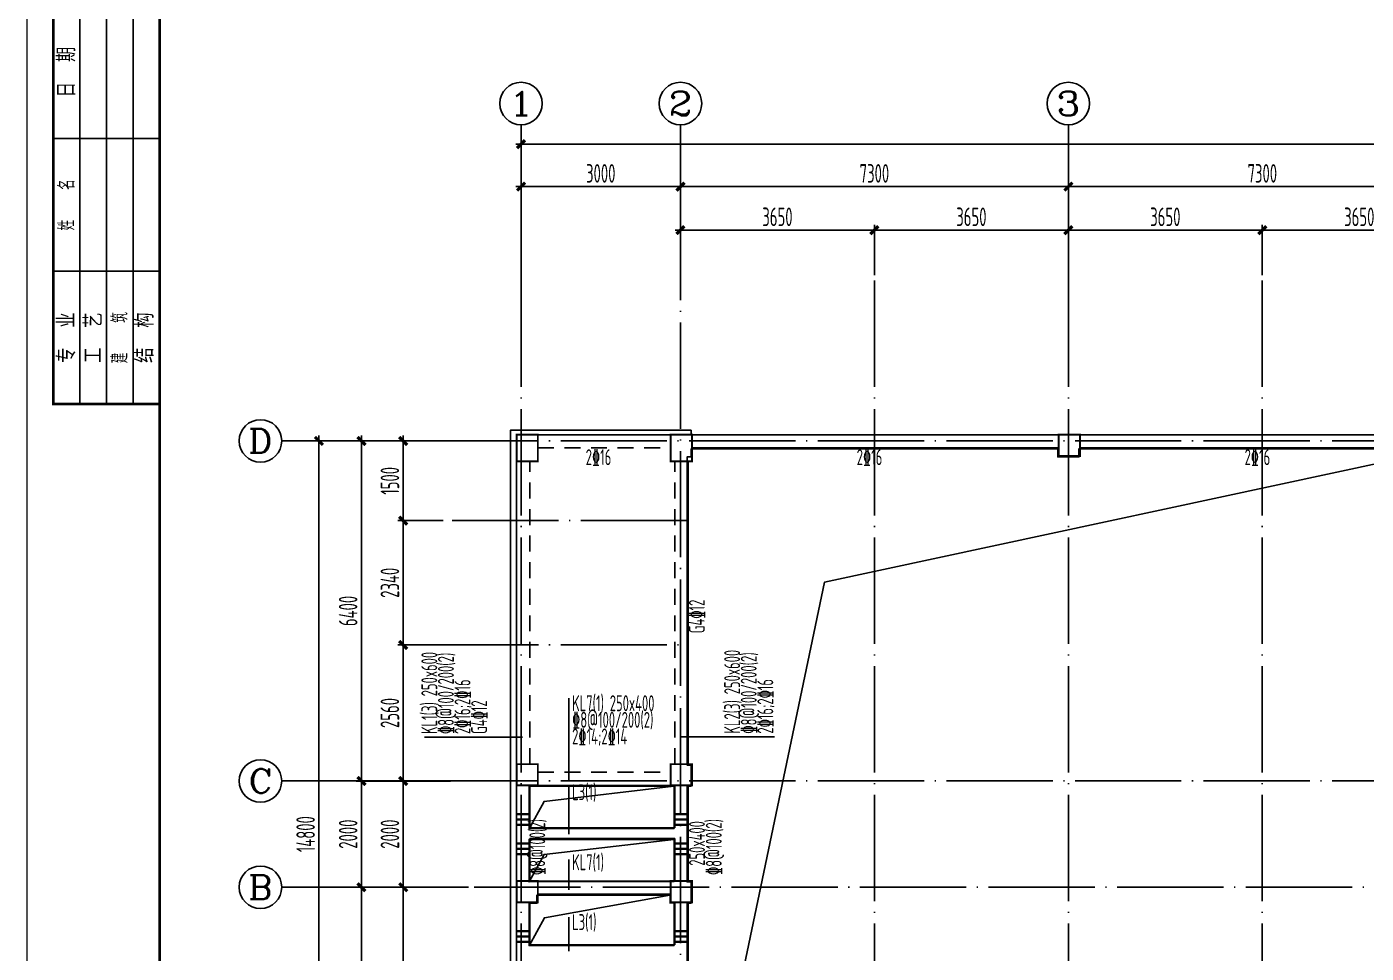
# Model space of a CAD drawing. Extents: x -472319 to -112444, y -516749 to -5704.
# Drawn here: x -218451 to -193244, y -372581 to -355145 of the extents above; entities that cross this region are included whole.
import ezdxf
from ezdxf.enums import TextEntityAlignment as Align

# ---------------------------------------------------------------- set-up
doc = ezdxf.new("R2010")
doc.units = 0
doc.header["$LTSCALE"] = 100
doc.header["$MEASUREMENT"] = 0
for name, pattern in [('3', [5, 3, -2]), ('CENTER', [2, 1.25, -0.25, 0.25, -0.25]), ('DOTE', [2.42, 2, -0.2, 0.02, -0.2])]:
    doc.linetypes.add(name, pattern=pattern)
for name, color, linetype in [('1301', 24, 'Continuous'), ('AXIS', 3, 'Continuous'), ('AXIS_TEXT', 7, 'Continuous'), ('DOTE', 1, 'CENTER'), ('FRAME', 3, 'Continuous'), ('S_BEAM', 4, 'Continuous'), ('S_BEAMDASH', 134, '3'), ('S_BEAMDIMLOCAL', 7, 'Continuous'), ('S_BEAMDIMLOCALVER', 7, 'Continuous'), ('S_BEAMDIMMASS', 2, 'Continuous'), ('S_BEAMDIMMASSVER', 2, 'Continuous'), ('S_CL', 2, 'Continuous'), ('S_HOLE', 253, 'Continuous'), ('S_SUBBEAMHOOP', 1, 'Continuous'), ('填充', 8, 'Continuous'), ('洞口边线', 7, 'Continuous'), ('第三道尺寸线', 4, 'Continuous')]:
    doc.layers.add(name, color=color, linetype=linetype)
doc.styles.add('_TCH_AXIS', font='COMPLEX', dxfattribs={"bigfont": 'GBCBIG'})
doc.styles.add('COMPLEX', font='COMPLEX')
doc.styles.add('dxfs', font='txt.shx', dxfattribs={"width": 0.7, "bigfont": 'dxfs.shx'})
doc.styles.add('HZ', font='tssdeng.shx', dxfattribs={"width": 0.6, "height": 350, "bigfont": 'a.shx'})
doc.styles.get("Standard").update_dxf_attribs({"font": 'tssdeng.shx', "width": 0.6, "bigfont": 'a.shx'})
doc.dimstyles.new('DIMN', dxfattribs={"dimtxt": 350, "dimasz": 150, "dimexe": 100, "dimexo": 100, "dimgap": 75, "dimtad": 1, "dimdec": 0, "dimzin": 0, "dimdsep": 46, "dimtxsty": 'HZ', "dimblk": 'ARCHTICK', "dimcen": 0.09, "dimdle": 100, "dimclrd": 3, "dimclre": 3, "dimclrt": 7, "dimazin": 2, "dimtfac": 1, "dimtdec": 0, "dimtmove": 2, "dimatfit": 3, "dimldrblk": 'ARCHTICK', "dimfxl": 1, "dimtolj": 1, "dimtzin": 0, "dimarcsym": 0})

# ---------------------------------------------------------------- blocks, each defined once
blk = doc.blocks.new('_ArchTick')
at = {"color": 0, "linetype": 'ByBlock', "const_width": 0.4}
blk.add_lwpolyline([(-0.5, -0.5), (0.5, 0.5)], dxfattribs=at)
blk = doc.blocks.new('*D1395')
at = {"layer": 'AXIS', "color": 3, "lineweight": -2, "transparency": 16777216}
for p, q in [((-209249, -358154), (-206049, -358154)), ((-209149, -359820), (-209149, -358054)), ((-206149, -359820), (-206149, -358054))]:
    blk.add_line(p, q, dxfattribs=at)
at = {"layer": 'Defpoints', "color": 0, "transparency": 16777216}
for p in [(-206149, -358154), (-209149, -359920), (-206149, -359920)]:
    blk.add_point(p, dxfattribs=at)
at = {"layer": 'AXIS', "color": 3, "lineweight": -2, "transparency": 16777216, "xscale": 150, "yscale": 150, "zscale": 150, "rotation": 180}
blk.add_blockref('_ArchTick', (-209149, -358154), dxfattribs=at)
at = {"layer": 'AXIS', "color": 3, "lineweight": -2, "transparency": 16777216, "xscale": 150, "yscale": 150, "zscale": 150}
blk.add_blockref('_ArchTick', (-206149, -358154), dxfattribs=at)
at = {"layer": 'AXIS', "color": 7, "transparency": 16777216, "insert": (-207649, -357904), "char_height": 350, "attachment_point": 5, "style": 'HZ'}
blk.add_mtext('\\A1;3000', dxfattribs=at)
blk = doc.blocks.new('*D1396')
at = {"layer": 'AXIS', "color": 3, "lineweight": -2, "transparency": 16777216}
for p, q in [((-206249, -358154), (-198749, -358154)), ((-206149, -359820), (-206149, -358054)), ((-198849, -359820), (-198849, -358054))]:
    blk.add_line(p, q, dxfattribs=at)
at = {"layer": 'Defpoints', "color": 0, "transparency": 16777216}
for p in [(-198849, -358154), (-206149, -359920), (-198849, -359920)]:
    blk.add_point(p, dxfattribs=at)
at = {"layer": 'AXIS', "color": 3, "lineweight": -2, "transparency": 16777216, "xscale": 150, "yscale": 150, "zscale": 150, "rotation": 180}
blk.add_blockref('_ArchTick', (-206149, -358154), dxfattribs=at)
at = {"layer": 'AXIS', "color": 3, "lineweight": -2, "transparency": 16777216, "xscale": 150, "yscale": 150, "zscale": 150}
blk.add_blockref('_ArchTick', (-198849, -358154), dxfattribs=at)
at = {"layer": 'AXIS', "color": 7, "transparency": 16777216, "insert": (-202499, -357904), "char_height": 350, "attachment_point": 5, "style": 'HZ'}
blk.add_mtext('\\A1;7300', dxfattribs=at)
blk = doc.blocks.new('*D1397')
at = {"layer": 'AXIS', "color": 3, "lineweight": -2, "transparency": 16777216}
for p, q in [((-198949, -358154), (-191449, -358154)), ((-198849, -359820), (-198849, -358054)), ((-191549, -359820), (-191549, -358054))]:
    blk.add_line(p, q, dxfattribs=at)
at = {"layer": 'Defpoints', "color": 0, "transparency": 16777216}
for p in [(-191549, -358154), (-198849, -359920), (-191549, -359920)]:
    blk.add_point(p, dxfattribs=at)
at = {"layer": 'AXIS', "color": 3, "lineweight": -2, "transparency": 16777216, "xscale": 150, "yscale": 150, "zscale": 150, "rotation": 180}
blk.add_blockref('_ArchTick', (-198849, -358154), dxfattribs=at)
at = {"layer": 'AXIS', "color": 3, "lineweight": -2, "transparency": 16777216, "xscale": 150, "yscale": 150, "zscale": 150}
blk.add_blockref('_ArchTick', (-191549, -358154), dxfattribs=at)
at = {"layer": 'AXIS', "color": 7, "transparency": 16777216, "insert": (-195199, -357904), "char_height": 350, "attachment_point": 5, "style": 'HZ'}
blk.add_mtext('\\A1;7300', dxfattribs=at)
blk = doc.blocks.new('*D1405')
at = {"layer": 'AXIS', "color": 3, "lineweight": -2, "transparency": 16777216}
for p, q in [((-209249, -357354), (-149249, -357354)), ((-209149, -359820), (-209149, -357254)), ((-149349, -359820), (-149349, -357254))]:
    blk.add_line(p, q, dxfattribs=at)
at = {"layer": 'Defpoints', "color": 0, "transparency": 16777216}
for p in [(-149349, -357354), (-209149, -359920), (-149349, -359920)]:
    blk.add_point(p, dxfattribs=at)
at = {"layer": 'AXIS', "color": 3, "lineweight": -2, "transparency": 16777216, "xscale": 150, "yscale": 150, "zscale": 150, "rotation": 180}
blk.add_blockref('_ArchTick', (-209149, -357354), dxfattribs=at)
at = {"layer": 'AXIS', "color": 3, "lineweight": -2, "transparency": 16777216, "xscale": 150, "yscale": 150, "zscale": 150}
blk.add_blockref('_ArchTick', (-149349, -357354), dxfattribs=at)
at = {"layer": 'AXIS', "color": 7, "transparency": 16777216, "insert": (-179249, -357104), "char_height": 350, "attachment_point": 5, "style": 'HZ'}
blk.add_mtext('\\A1;59800', dxfattribs=at)
blk = doc.blocks.new('*D1406')
at = {"layer": 'AXIS', "color": 3, "lineweight": -2, "transparency": 16777216}
for p, q in [((-212153, -377840), (-212153, -371240)), ((-210923, -371340), (-212253, -371340)), ((-210923, -377740), (-212253, -377740))]:
    blk.add_line(p, q, dxfattribs=at)
at = {"layer": 'Defpoints', "color": 0, "transparency": 16777216}
for p in [(-212153, -371340), (-210823, -371340), (-210823, -377740)]:
    blk.add_point(p, dxfattribs=at)
at = {"layer": 'AXIS', "color": 3, "lineweight": -2, "transparency": 16777216, "xscale": 150, "yscale": 150, "zscale": 150}
for p, rotation in [((-212153, -371340), 90), ((-212153, -377740), 270)]:
    blk.add_blockref('_ArchTick', p, dxfattribs=dict(at, rotation=rotation))
at = {"layer": 'AXIS', "color": 7, "transparency": 16777216, "insert": (-212403, -374540), "char_height": 350, "attachment_point": 5, "rotation": 90, "style": 'HZ'}
blk.add_mtext('\\A1;6400', dxfattribs=at)
blk = doc.blocks.new('*D1407')
at = {"layer": 'AXIS', "color": 3, "lineweight": -2, "transparency": 16777216}
for p, q in [((-212153, -371440), (-212153, -369240)), ((-210923, -369340), (-212253, -369340)), ((-210923, -371340), (-212253, -371340))]:
    blk.add_line(p, q, dxfattribs=at)
at = {"layer": 'Defpoints', "color": 0, "transparency": 16777216}
for p in [(-212153, -369340), (-210823, -369340), (-210823, -371340)]:
    blk.add_point(p, dxfattribs=at)
at = {"layer": 'AXIS', "color": 3, "lineweight": -2, "transparency": 16777216, "xscale": 150, "yscale": 150, "zscale": 150}
for p, rotation in [((-212153, -369340), 90), ((-212153, -371340), 270)]:
    blk.add_blockref('_ArchTick', p, dxfattribs=dict(at, rotation=rotation))
at = {"layer": 'AXIS', "color": 7, "transparency": 16777216, "insert": (-212403, -370340), "char_height": 350, "attachment_point": 5, "rotation": 90, "style": 'HZ'}
blk.add_mtext('\\A1;2000', dxfattribs=at)
blk = doc.blocks.new('*D1408')
at = {"layer": 'AXIS', "color": 3, "lineweight": -2, "transparency": 16777216}
for p, q in [((-210923, -362940), (-212253, -362940)), ((-212153, -369440), (-212153, -362840)), ((-210923, -369340), (-212253, -369340))]:
    blk.add_line(p, q, dxfattribs=at)
at = {"layer": 'Defpoints', "color": 0, "transparency": 16777216}
for p in [(-212153, -362940), (-210823, -362940), (-210823, -369340)]:
    blk.add_point(p, dxfattribs=at)
at = {"layer": 'AXIS', "color": 3, "lineweight": -2, "transparency": 16777216, "xscale": 150, "yscale": 150, "zscale": 150}
for p, rotation in [((-212153, -362940), 90), ((-212153, -369340), 270)]:
    blk.add_blockref('_ArchTick', p, dxfattribs=dict(at, rotation=rotation))
at = {"layer": 'AXIS', "color": 7, "transparency": 16777216, "insert": (-212403, -366140), "char_height": 350, "attachment_point": 5, "rotation": 90, "style": 'HZ'}
blk.add_mtext('\\A1;6400', dxfattribs=at)
blk = doc.blocks.new('*D1409')
at = {"layer": 'AXIS', "color": 3, "lineweight": -2, "transparency": 16777216}
for p, q in [((-210923, -362940), (-213053, -362940)), ((-212953, -377840), (-212953, -362840)), ((-210923, -377740), (-213053, -377740))]:
    blk.add_line(p, q, dxfattribs=at)
at = {"layer": 'Defpoints', "color": 0, "transparency": 16777216}
for p in [(-212953, -362940), (-210823, -362940), (-210823, -377740)]:
    blk.add_point(p, dxfattribs=at)
at = {"layer": 'AXIS', "color": 3, "lineweight": -2, "transparency": 16777216, "xscale": 150, "yscale": 150, "zscale": 150}
for p, rotation in [((-212953, -362940), 90), ((-212953, -377740), 270)]:
    blk.add_blockref('_ArchTick', p, dxfattribs=dict(at, rotation=rotation))
at = {"layer": 'AXIS', "color": 7, "transparency": 16777216, "insert": (-213203, -370340), "char_height": 350, "attachment_point": 5, "rotation": 90, "style": 'HZ'}
blk.add_mtext('\\A1;14800', dxfattribs=at)
blk = doc.blocks.new('_AXISO')
blk.add_circle((0, 0), 0.5)
at = {"layer": 'AXIS_TEXT', "style": 'COMPLEX', "width": 1.041667}
blk.add_attdef('A', text='', height=0.56, dxfattribs=at).set_placement((-0.25, -0.28), (0.25, -0.28), align=Align.FIT)
blk = doc.blocks.new('*D1445')
at = {"layer": '1301', "color": 3, "lineweight": -2, "transparency": 16777216}
for p, q in [((-211367, -366680), (-211367, -369440)), ((-210496, -366780), (-211467, -366780)), ((-210475, -369340), (-211467, -369340))]:
    blk.add_line(p, q, dxfattribs=at)
at = {"layer": 'Defpoints', "color": 0, "transparency": 16777216}
for p in [(-210396, -366780), (-211367, -369340), (-210375, -369340)]:
    blk.add_point(p, dxfattribs=at)
at = {"layer": '1301', "color": 3, "lineweight": -2, "transparency": 16777216, "xscale": 150, "yscale": 150, "zscale": 150}
for p, rotation in [((-211367, -366780), 90), ((-211367, -369340), 270)]:
    blk.add_blockref('_ArchTick', p, dxfattribs=dict(at, rotation=rotation))
at = {"layer": '1301', "color": 7, "transparency": 16777216, "insert": (-211617, -368060), "char_height": 350, "attachment_point": 5, "rotation": 90, "style": 'HZ'}
blk.add_mtext('\\A1;2560', dxfattribs=at)
blk = doc.blocks.new('*D1449')
at = {"layer": 'Defpoints', "color": 0, "transparency": 16777216}
for p in [(-211367, -369340), (-210710, -369340), (-210710, -371340)]:
    blk.add_point(p, dxfattribs=at)
at = {"layer": '第三道尺寸线', "color": 3, "lineweight": -2, "transparency": 16777216}
for p, q in [((-211367, -371440), (-211367, -369240)), ((-210810, -369340), (-211467, -369340)), ((-210810, -371340), (-211467, -371340))]:
    blk.add_line(p, q, dxfattribs=at)
at = {"layer": '第三道尺寸线', "color": 3, "lineweight": -2, "transparency": 16777216, "xscale": 150, "yscale": 150, "zscale": 150}
for p, rotation in [((-211367, -369340), 90), ((-211367, -371340), 270)]:
    blk.add_blockref('_ArchTick', p, dxfattribs=dict(at, rotation=rotation))
at = {"layer": '第三道尺寸线', "color": 7, "transparency": 16777216, "insert": (-211617, -370340), "char_height": 350, "attachment_point": 5, "rotation": 90, "style": 'HZ'}
blk.add_mtext('\\A1;2000', dxfattribs=at)
blk = doc.blocks.new('*D1457')
at = {"layer": '1301', "color": 3, "lineweight": -2, "transparency": 16777216}
for p, q in [((-195199, -359820), (-195199, -358872)), ((-191549, -359820), (-191549, -358872)), ((-191449, -358972), (-195299, -358972))]:
    blk.add_line(p, q, dxfattribs=at)
at = {"layer": 'Defpoints', "color": 0, "transparency": 16777216}
for p in [(-195199, -358972), (-195199, -359920), (-191549, -359920)]:
    blk.add_point(p, dxfattribs=at)
at = {"layer": '1301', "color": 3, "lineweight": -2, "transparency": 16777216, "xscale": 150, "yscale": 150, "zscale": 150, "rotation": 180}
blk.add_blockref('_ArchTick', (-195199, -358972), dxfattribs=at)
at = {"layer": '1301', "color": 3, "lineweight": -2, "transparency": 16777216, "xscale": 150, "yscale": 150, "zscale": 150}
blk.add_blockref('_ArchTick', (-191549, -358972), dxfattribs=at)
at = {"layer": '1301', "color": 7, "transparency": 16777216, "insert": (-193374, -358722), "char_height": 350, "attachment_point": 5, "style": 'HZ'}
blk.add_mtext('\\A1;3650', dxfattribs=at)
blk = doc.blocks.new('*D1458')
at = {"layer": '1301', "color": 3, "lineweight": -2, "transparency": 16777216}
for p, q in [((-198849, -359820), (-198849, -358872)), ((-195199, -359820), (-195199, -358872)), ((-198949, -358972), (-195099, -358972))]:
    blk.add_line(p, q, dxfattribs=at)
at = {"layer": 'Defpoints', "color": 0, "transparency": 16777216}
for p in [(-195199, -358972), (-198849, -359920), (-195199, -359920)]:
    blk.add_point(p, dxfattribs=at)
at = {"layer": '1301', "color": 3, "lineweight": -2, "transparency": 16777216, "xscale": 150, "yscale": 150, "zscale": 150, "rotation": 180}
blk.add_blockref('_ArchTick', (-198849, -358972), dxfattribs=at)
at = {"layer": '1301', "color": 3, "lineweight": -2, "transparency": 16777216, "xscale": 150, "yscale": 150, "zscale": 150}
blk.add_blockref('_ArchTick', (-195199, -358972), dxfattribs=at)
at = {"layer": '1301', "color": 7, "transparency": 16777216, "insert": (-197024, -358722), "char_height": 350, "attachment_point": 5, "style": 'HZ'}
blk.add_mtext('\\A1;3650', dxfattribs=at)
blk = doc.blocks.new('*D1459')
at = {"layer": '1301', "color": 3, "lineweight": -2, "transparency": 16777216}
for p, q in [((-202499, -359820), (-202499, -358872)), ((-198849, -359820), (-198849, -358872)), ((-198749, -358972), (-202599, -358972))]:
    blk.add_line(p, q, dxfattribs=at)
at = {"layer": 'Defpoints', "color": 0, "transparency": 16777216}
for p in [(-202499, -358972), (-202499, -359920), (-198849, -359920)]:
    blk.add_point(p, dxfattribs=at)
at = {"layer": '1301', "color": 3, "lineweight": -2, "transparency": 16777216, "xscale": 150, "yscale": 150, "zscale": 150, "rotation": 180}
blk.add_blockref('_ArchTick', (-202499, -358972), dxfattribs=at)
at = {"layer": '1301', "color": 3, "lineweight": -2, "transparency": 16777216, "xscale": 150, "yscale": 150, "zscale": 150}
blk.add_blockref('_ArchTick', (-198849, -358972), dxfattribs=at)
at = {"layer": '1301', "color": 7, "transparency": 16777216, "insert": (-200674, -358722), "char_height": 350, "attachment_point": 5, "style": 'HZ'}
blk.add_mtext('\\A1;3650', dxfattribs=at)
blk = doc.blocks.new('*D1460')
at = {"layer": '1301', "color": 3, "lineweight": -2, "transparency": 16777216}
for p, q in [((-206149, -359820), (-206149, -358872)), ((-202499, -359820), (-202499, -358872)), ((-206249, -358972), (-202399, -358972))]:
    blk.add_line(p, q, dxfattribs=at)
at = {"layer": 'Defpoints', "color": 0, "transparency": 16777216}
for p in [(-202499, -358972), (-206149, -359920), (-202499, -359920)]:
    blk.add_point(p, dxfattribs=at)
at = {"layer": '1301', "color": 3, "lineweight": -2, "transparency": 16777216, "xscale": 150, "yscale": 150, "zscale": 150, "rotation": 180}
blk.add_blockref('_ArchTick', (-206149, -358972), dxfattribs=at)
at = {"layer": '1301', "color": 3, "lineweight": -2, "transparency": 16777216, "xscale": 150, "yscale": 150, "zscale": 150}
blk.add_blockref('_ArchTick', (-202499, -358972), dxfattribs=at)
at = {"layer": '1301', "color": 7, "transparency": 16777216, "insert": (-204324, -358722), "char_height": 350, "attachment_point": 5, "style": 'HZ'}
blk.add_mtext('\\A1;3650', dxfattribs=at)
blk = doc.blocks.new('*D1465')
at = {"layer": 'Defpoints', "color": 0, "transparency": 16777216}
for p in [(-211367, -362940), (-210513, -362940), (-210513, -364440)]:
    blk.add_point(p, dxfattribs=at)
at = {"layer": '填充', "color": 3, "lineweight": -2, "transparency": 16777216}
for p, q in [((-210613, -362940), (-211467, -362940)), ((-211367, -364540), (-211367, -362840)), ((-210613, -364440), (-211467, -364440))]:
    blk.add_line(p, q, dxfattribs=at)
at = {"layer": '填充', "color": 3, "lineweight": -2, "transparency": 16777216, "xscale": 150, "yscale": 150, "zscale": 150}
for p, rotation in [((-211367, -362940), 90), ((-211367, -364440), 270)]:
    blk.add_blockref('_ArchTick', p, dxfattribs=dict(at, rotation=rotation))
at = {"layer": '填充', "color": 7, "transparency": 16777216, "insert": (-211617, -363690), "char_height": 350, "attachment_point": 5, "rotation": 90, "style": 'HZ'}
blk.add_mtext('\\A1;1500', dxfattribs=at)
blk = doc.blocks.new('*D1466')
at = {"layer": 'Defpoints', "color": 0, "transparency": 16777216}
for p in [(-210613, -364440), (-211367, -366780), (-210613, -366780)]:
    blk.add_point(p, dxfattribs=at)
at = {"layer": '填充', "color": 3, "lineweight": -2, "transparency": 16777216}
for p, q in [((-210713, -364440), (-211467, -364440)), ((-211367, -364340), (-211367, -366880)), ((-210713, -366780), (-211467, -366780))]:
    blk.add_line(p, q, dxfattribs=at)
at = {"layer": '填充', "color": 3, "lineweight": -2, "transparency": 16777216, "xscale": 150, "yscale": 150, "zscale": 150}
for p, rotation in [((-211367, -364440), 90), ((-211367, -366780), 270)]:
    blk.add_blockref('_ArchTick', p, dxfattribs=dict(at, rotation=rotation))
at = {"layer": '填充', "color": 7, "transparency": 16777216, "insert": (-211617, -365610), "char_height": 350, "attachment_point": 5, "rotation": 90, "style": 'HZ'}
blk.add_mtext('\\A1;2340', dxfattribs=at)
blk = doc.blocks.new('*D1437')
at = {"layer": 'AXIS', "color": 3, "lineweight": -2, "transparency": 16777216}
for p, q in [((-211367, -377840), (-211367, -371240)), ((-210137, -371340), (-211467, -371340)), ((-210137, -377740), (-211467, -377740))]:
    blk.add_line(p, q, dxfattribs=at)
at = {"layer": 'Defpoints', "color": 0, "transparency": 16777216}
for p in [(-211367, -371340), (-210037, -371340), (-210037, -377740)]:
    blk.add_point(p, dxfattribs=at)
at = {"layer": 'AXIS', "color": 3, "lineweight": -2, "transparency": 16777216, "xscale": 150, "yscale": 150, "zscale": 150}
for p, rotation in [((-211367, -371340), 90), ((-211367, -377740), 270)]:
    blk.add_blockref('_ArchTick', p, dxfattribs=dict(at, rotation=rotation))
at = {"layer": 'AXIS', "color": 7, "transparency": 16777216, "insert": (-211617, -374540), "char_height": 350, "attachment_point": 5, "rotation": 90, "style": 'HZ'}
blk.add_mtext('\\A1;6400', dxfattribs=at)
blk = doc.blocks.new('A$C20674F94')
at = {"layer": 'FRAME', "lineweight": 18}
blk.add_line((0, 59400), (0, 0), dxfattribs=at)
at = {"layer": 'FRAME'}
blk.add_line((2500, 58400), (2500, 1000), dxfattribs=at)
at = {"layer": 'FRAME', "const_width": 50}
for points in [[(2500, 58400), (500, 58400), (500, 35900), (2500, 35900)], [(2500, 58400), (83100, 58400), (83100, 1000), (2500, 1000), (2500, 58400)]]:
    blk.add_lwpolyline(points, dxfattribs=at)
at = {"layer": 'FRAME'}
for points in [[(1000, 35900), (1000, 58400)], [(1500, 35900), (1500, 58400)], [(2000, 35900), (2000, 58400)], [(2500, 40900), (500, 40900)], [(2500, 38400), (500, 38400)]]:
    blk.add_lwpolyline(points, dxfattribs=at)
at = {"layer": 'FRAME', "char_height": 300, "attachment_point": 5, "rotation": 90, "style": 'dxfs'}
for s, insert, width in [('{\\f宋体|b0|i0|c134|p2;日\\Ftxt.shx,dxfs.shx|c134;  \\f宋体|b0|i0|c134|p2;期}', (750, 42150), 1132.5), ('姓   名', (750, 39650), 1185), ('{\\f宋体|b0|i0|c134|p2;专\\Ftxt.shx,dxfs.shx|c134;  \\f宋体|b0|i0|c134|p2;业}', (750, 37150), 1203.38), ('{\\f宋体|b0|i0|c134|p2;工\\Ftxt.shx,dxfs.shx|c134;  \\f宋体|b0|i0|c134|p2;艺}', (1250, 37150), 1177.12), ('建   筑', (1750, 37150), 1206), ('{\\f宋体|b0|i0|c134|p2;结\\Ftxt.shx,dxfs.shx|c134;  \\f宋体|b0|i0|c134|p2;构\\P}', (2220, 37150), 1192.88)]:
    blk.add_mtext(s, dxfattribs=dict(at, insert=insert, width=width))

msp = doc.modelspace()

# ---------------------------------------------------------------- linework, layer by layer
msp.add_lwpolyline([(-205949.329, -362839.891), (-205949.329, -362739.891), (-205949.329, -362739.891), (-205949.329, -362739.891), (-209349.329, -362739.891), (-209349.329, -377939.891), (-205949.329, -377939.891), (-205949.329, -377939.891), (-205949.329, -377939.891), (-205949.329, -377839.891)])
at = {"layer": 'AXIS'}
for p, q in [((-209149.329, -359920.242), (-209149.329, -356989.447)), ((-206149.329, -359920.242), (-206149.329, -356989.447)), ((-198849.329, -359920.242), (-198849.329, -356989.447)), ((-210823.148, -362939.891), (-213653.148, -362939.891)), ((-210823.148, -369339.891), (-213653.148, -369339.891)), ((-210823.148, -371339.891), (-213653.148, -371339.891))]:
    msp.add_line(p, q, dxfattribs=at)
at = {"layer": 'DOTE', "linetype": 'DOTE', "ltscale": 10}
for p, q in [((-209149.329, -359920.242), (-209149.329, -382070.283)), ((-206149.329, -382070.283), (-206149.329, -359920.242)), ((-202499.329, -359920.242), (-202499.329, -382070.283)), ((-198849.329, -359920.242), (-198849.329, -382070.283)), ((-195199.329, -359920.242), (-195199.329, -382070.283)), ((-210823.148, -362939.891), (-147530.518, -362939.891)), ((-206024.329, -364439.891), (-210968.14, -364439.891)), ((-210823.148, -366779.891), (-206149.329, -366779.891)), ((-210823.148, -369339.891), (-147530.518, -369339.891)), ((-147530.518, -371339.891), (-210823.148, -371339.891))]:
    msp.add_line(p, q, dxfattribs=at)
at = {"layer": 'S_BEAM'}
for p, q in [((-208831.83, -362822.39), (-206331.83, -362822.39)), ((-205931.83, -362822.39), (-202481.83, -362822.39)), ((-202481.83, -362822.39), (-199031.83, -362822.39)), ((-198631.83, -362822.39), (-195181.83, -362822.39)), ((-195181.83, -362822.39), (-191731.83, -362822.39)), ((-205931.83, -363072.39), (-202481.83, -363072.39)), ((-202481.83, -363072.39), (-199031.83, -363072.39)), ((-198631.83, -363072.39), (-195181.83, -363072.39)), ((-195181.83, -363072.39), (-191731.83, -363072.39)), ((-209231.83, -369022.391), (-209231.83, -363322.39)), ((-206006.83, -369022.391), (-206006.83, -363322.39)), ((-209231.83, -370322.391), (-209231.83, -369422.391)), ((-208981.83, -370222.391), (-208981.83, -369422.391)), ((-208831.83, -369422.391), (-206331.83, -369422.391)), ((-206256.83, -370222.391), (-206256.83, -369422.391)), ((-206006.83, -370322.391), (-206006.83, -369422.391)), ((-208981.83, -370222.391), (-206256.83, -370222.391)), ((-209231.83, -371222.391), (-209231.83, -370322.391)), ((-208981.83, -371222.391), (-208981.83, -370422.391)), ((-208981.83, -370422.391), (-206256.83, -370422.391)), ((-206256.83, -371222.391), (-206256.83, -370422.391)), ((-206006.83, -371222.391), (-206006.83, -370322.391)), ((-208831.83, -371222.391), (-206331.83, -371222.391)), ((-208831.83, -371472.391), (-206331.83, -371472.391)), ((-209231.83, -372522.391), (-209231.83, -371622.391)), ((-208981.83, -372422.391), (-208981.83, -371622.391)), ((-206256.83, -372422.391), (-206256.83, -371622.391)), ((-206006.83, -372522.391), (-206006.83, -371622.391)), ((-209231.83, -373522.391), (-209231.83, -372522.391)), ((-208981.83, -372422.391), (-206256.83, -372422.391)), ((-206006.83, -373522.391), (-206006.83, -372522.391))]:
    msp.add_line(p, q, dxfattribs=at)
at = {"layer": 'S_BEAMDASH'}
for p, q in [((-208831.83, -363072.39), (-206331.83, -363072.39)), ((-208981.83, -369022.391), (-208981.83, -363322.39)), ((-206256.83, -369022.391), (-206256.83, -363322.39)), ((-208831.83, -369172.391), (-206331.83, -369172.391))]:
    msp.add_line(p, q, dxfattribs=at)
at = {"layer": 'S_BEAMDIMMASS'}
for p, q in [((-208249.331, -369314.892), (-208249.331, -367783.642)), ((-208249.331, -370339.892), (-208249.331, -369458.642)), ((-208249.331, -371389.892), (-208249.331, -370817.892)), ((-208249.331, -372539.892), (-208249.331, -371903.142))]:
    msp.add_line(p, q, dxfattribs=at)
at = {"layer": 'S_BEAMDIMMASSVER'}
for p, q in [((-209124.331, -368516.892), (-210968.081, -368516.892)), ((-206149.331, -368509.892), (-204377.2, -368509.892))]:
    msp.add_line(p, q, dxfattribs=at)
at = {"layer": 'S_CL', "const_width": 35}
for points in [[(-208831.83, -363322.39), (-208831.83, -362822.39), (-209231.83, -362822.39), (-209231.83, -363322.39)], [(-205931.83, -363322.39), (-205931.83, -362822.39), (-206331.83, -362822.39), (-206331.83, -363322.39)], [(-198631.83, -363222.39), (-198631.83, -362822.39), (-199031.83, -362822.39), (-199031.83, -363222.39)], [(-208831.83, -369422.391), (-208831.83, -369022.391), (-209231.83, -369022.391), (-209231.83, -369422.391)], [(-205931.83, -369422.391), (-205931.83, -369022.391), (-206331.83, -369022.391), (-206331.83, -369422.391)], [(-208831.83, -371622.391), (-208831.83, -371222.391), (-209231.83, -371222.391), (-209231.83, -371622.391)], [(-205931.83, -371622.391), (-205931.83, -371222.391), (-206331.83, -371222.391), (-206331.83, -371622.391)]]:
    msp.add_lwpolyline(points, close=True, dxfattribs=at)
at = {"layer": 'S_HOLE', "const_width": 18}
msp.add_lwpolyline([(-191749.331, -363089.891), (-198649.331, -363089.891), (-198649.331, -363239.891), (-199049.331, -363239.891), (-199049.331, -363089.891), (-205949.331, -363089.891), (-205949.331, -363239.891), (-206024.331, -363239.891), (-206024.331, -369039.892), (-206024.331, -369039.892), (-205949.331, -369039.892), (-205949.331, -369439.892), (-206024.331, -369439.892), (-206024.331, -371239.892), (-205949.331, -371239.892), (-205949.331, -371639.892), (-206024.331, -371639.892), (-206024.331, -377439.892)], dxfattribs=at)
for points in [[(-208999.331, -370239.892), (-206274.331, -370239.892), (-206274.331, -369439.892), (-208999.331, -369439.892), (-208999.331, -370239.892)], [(-208999.331, -371239.892), (-206274.331, -371239.892), (-206274.331, -370439.892), (-208999.331, -370439.892), (-208999.331, -371239.892)], [(-208999.331, -372439.892), (-206274.331, -372439.892), (-206274.331, -371639.892), (-206349.331, -371639.892), (-206349.331, -371489.892), (-208849.331, -371489.892), (-208849.331, -371639.892), (-208999.331, -371639.892), (-208999.331, -372439.892)]]:
    msp.add_lwpolyline(points, close=True, dxfattribs=at)
at = {"layer": 'S_SUBBEAMHOOP', "const_width": 44.9}
for points in [[(-209249.331, -369964.892), (-208999.331, -369964.892)], [(-206274.331, -369964.892), (-206024.331, -369964.892)], [(-209249.331, -370064.892), (-208999.331, -370064.892)], [(-209249.331, -370164.892), (-208999.331, -370164.892)], [(-206274.331, -370064.892), (-206024.331, -370064.892)], [(-206274.331, -370164.892), (-206024.331, -370164.892)], [(-209249.331, -370514.892), (-208999.331, -370514.892)], [(-206274.331, -370514.892), (-206024.331, -370514.892)], [(-209249.331, -370614.892), (-208999.331, -370614.892)], [(-209249.331, -370714.892), (-208999.331, -370714.892)], [(-206274.331, -370614.892), (-206024.331, -370614.892)], [(-206274.331, -370714.892), (-206024.331, -370714.892)], [(-209249.331, -372164.892), (-208999.331, -372164.892)], [(-209249.331, -372264.892), (-208999.331, -372264.892)], [(-206274.331, -372164.892), (-206024.331, -372164.892)], [(-206274.331, -372264.892), (-206024.331, -372264.892)], [(-209249.331, -372364.892), (-208999.331, -372364.892)], [(-206274.331, -372364.892), (-206024.331, -372364.892)]]:
    msp.add_lwpolyline(points, dxfattribs=at)
at = {"layer": '洞口边线'}
for points in [[(-191749.331, -363089.891), (-198649.331, -363089.891), (-198649.331, -363239.891), (-199049.331, -363239.891), (-199049.331, -363089.891), (-205949.331, -363089.891), (-205949.331, -363239.891), (-206024.331, -363239.891), (-206024.331, -369039.892), (-205949.331, -369039.892), (-205949.331, -369439.892), (-206024.331, -369439.892), (-206024.331, -371239.892), (-205949.331, -371239.892), (-205949.331, -371639.892), (-206024.331, -371639.892), (-206024.331, -377439.892), (-205949.331, -377439.892), (-205949.331, -377589.892), (-203439.102, -365600.119), (-191749.331, -363089.891)], [(-206274.331, -369439.892), (-208999.331, -369439.892), (-208999.331, -370239.892), (-208716.488, -369722.734), (-206274.331, -369439.892)], [(-206274.331, -370439.892), (-208999.331, -370439.892), (-208999.331, -371239.892), (-208716.488, -370722.734), (-206274.331, -370439.892)], [(-206349.331, -371489.892), (-208849.331, -371489.892), (-208849.331, -371639.892), (-208999.331, -371639.892), (-208999.331, -372439.892), (-208708.606, -371914.626), (-206349.331, -371489.892)]]:
    msp.add_lwpolyline(points, close=True, dxfattribs=at)

# ---------------------------------------------------------------- block references
at = {"layer": 'AXIS'}
ref = msp.add_blockref('_AXISO', (-209149.329, -356589.447), dxfattribs=dict(at, xscale=800, yscale=800, zscale=800))
ref.add_attrib('A', '1', dxfattribs={"layer": 'AXIS_TEXT', "height": 452.548, "style": '_TCH_AXIS', "width": 2.333333}).set_placement((-209375.603, -356815.721), (-208923.055, -356815.721), align=Align.FIT)
ref = msp.add_blockref('_AXISO', (-206149.329, -356589.447), dxfattribs=dict(at, xscale=800, yscale=800, zscale=800))
ref.add_attrib('A', '2', dxfattribs={"layer": 'AXIS_TEXT', "height": 452.548, "style": '_TCH_AXIS', "width": 1.5}).set_placement((-206375.603, -356815.721), (-205923.055, -356815.721), align=Align.FIT)
ref = msp.add_blockref('_AXISO', (-198849.329, -356589.447), dxfattribs=dict(at, xscale=800, yscale=800, zscale=800))
ref.add_attrib('A', '3', dxfattribs={"layer": 'AXIS_TEXT', "height": 452.548, "style": '_TCH_AXIS', "width": 1.5}).set_placement((-199075.603, -356815.721), (-198623.055, -356815.721), align=Align.FIT)
ref = msp.add_blockref('_AXISO', (-214053.148, -362939.891), dxfattribs=dict(at, xscale=800, yscale=800, zscale=800))
ref.add_attrib('A', 'D', dxfattribs={"layer": 'AXIS_TEXT', "height": 452.548, "style": '_TCH_AXIS', "width": 1.235294}).set_placement((-214279.422, -363166.165), (-213826.874, -363166.165), align=Align.FIT)
ref = msp.add_blockref('_AXISO', (-214053.148, -369339.891), dxfattribs=dict(at, xscale=800, yscale=800, zscale=800))
ref.add_attrib('A', 'C', dxfattribs={"layer": 'AXIS_TEXT', "height": 452.548, "style": '_TCH_AXIS', "width": 1.4}).set_placement((-214279.422, -369566.165), (-213826.874, -369566.165), align=Align.FIT)
ref = msp.add_blockref('_AXISO', (-214053.148, -371339.891), dxfattribs=dict(at, xscale=800, yscale=800, zscale=800))
ref.add_attrib('A', 'B', dxfattribs={"layer": 'AXIS_TEXT', "height": 452.548, "style": '_TCH_AXIS', "width": 1.235294}).set_placement((-214279.422, -371566.165), (-213826.874, -371566.165), align=Align.FIT)
at = {"layer": '填充'}
msp.add_blockref('A$C20674F94', (-218450.5, -398146.5), dxfattribs=at)

# ---------------------------------------------------------------- texts
at = {"layer": 'S_BEAMDIMLOCAL', "width": 0.6}
for p in [(-207931.831, -363394.891), (-202831.831, -363394.891), (-195531.831, -363394.891)]:
    msp.add_text('2\x8416', height=300, dxfattribs=at).set_placement(p)
at = {"layer": 'S_BEAMDIMLOCALVER', "width": 0.6}
for s, p in [('G4\x8412', (-205691.331, -366559.891)), ('\x848@100(2)', (-208694.331, -371109.892)), ('250x400', (-205688.331, -370934.892)), ('\x848@100(2)', (-205371.831, -371109.892))]:
    msp.add_text(s, height=300, rotation=90, dxfattribs=at).set_placement(p)
at = {"layer": 'S_BEAMDIMMASS', "width": 0.6}
for s, p in [('KL7(1) 250x400', (-208188.081, -368026.142)), ('\x848@100/200(2)', (-208188.081, -368338.642)), ('2\x8414;2\x8414', (-208188.081, -368651.142)), ('L3(1)', (-208188.081, -369701.142)), ('KL7(1)', (-208188.081, -371019.142)), ('L3(1)', (-208188.081, -372145.642))]:
    msp.add_text(s, height=300, dxfattribs=at).set_placement(p)
at = {"layer": 'S_BEAMDIMMASSVER', "width": 0.6}
for s, rotation, p in [('KL1(3) 250x600', 90.0000029, (-210725.581, -368455.642)), ('\x848@100/200(2)', 90.0000031, (-210413.081, -368455.642)), ('KL2(3) 250x600', 90, (-205026.581, -368448.642)), ('\x848@100/200(2)', 90, (-204714.081, -368448.642)), ('2\x8416;2\x8416', 90.0000046, (-210100.581, -368455.642)), ('2\x8416;2\x8416', 90, (-204401.581, -368448.642)), ('G4\x8412', 90, (-209788.081, -368455.642))]:
    msp.add_text(s, height=300, rotation=rotation, dxfattribs=at).set_placement(p)

# ---------------------------------------------------------------- dimensions: what is measured, and where the dimension line sits
at = {"layer": '1301', "color": 7}
for base, p1, p2, angle, picture, middle in [((-202499.329, -358971.5), (-206149.329, -359920.242), (-202499.329, -359920.242), 180, '*D1460', (-204324.329, -358721.5)), ((-195199.329, -358971.5), (-198849.329, -359920.242), (-195199.329, -359920.242), 180, '*D1458', (-197024.329, -358721.5)), ((-211367.065, -369339.891), (-210396.065, -366779.891), (-210374.893, -369339.891), 90, '*D1445', (-211617.065, -368059.891))]:
    dim = msp.add_linear_dim(base=base, p1=p1, p2=p2, angle=angle, dimstyle='DIMN', override={"dimfxl": 100}, dxfattribs=at)
    dim.commit()
    dim.dimension.update_dxf_attribs({"geometry": picture, "text_midpoint": middle})
for base, p1, p2, picture, middle in [((-202499.329, -358971.5), (-198849.329, -359920.242), (-202499.329, -359920.242), '*D1459', (-200674.329, -358721.5)), ((-195199.329, -358971.5), (-191549.329, -359920.242), (-195199.329, -359920.242), '*D1457', (-193374.329, -358721.5))]:
    dim = msp.add_linear_dim(base=base, p1=p1, p2=p2, dimstyle='DIMN', override={"dimfxl": 100}, dxfattribs=at)
    dim.commit()
    dim.dimension.update_dxf_attribs({"geometry": picture, "text_midpoint": middle})
at = {"layer": 'AXIS'}
for p1, p2, distance, picture, middle in [((-209149.329, -359920.242), (-149349.329, -359920.242), 2566.5, '*D1405', (-179249.329, -357103.742)), ((-209149.329, -359920.242), (-206149.329, -359920.242), 1766.5, '*D1395', (-207649.329, -357903.742)), ((-206149.329, -359920.242), (-198849.329, -359920.242), 1766.5, '*D1396', (-202499.329, -357903.742)), ((-198849.329, -359920.242), (-191549.329, -359920.242), 1766.5, '*D1397', (-195199.329, -357903.742)), ((-210823.148, -377739.891), (-210823.148, -362939.891), 2130, '*D1409', (-213203.148, -370339.891)), ((-210823.148, -369339.891), (-210823.148, -362939.891), 1330, '*D1408', (-212403.148, -366139.891)), ((-210823.148, -371339.891), (-210823.148, -369339.891), 1330, '*D1407', (-212403.148, -370339.891)), ((-210823.148, -377739.891), (-210823.148, -371339.891), 1330, '*D1406', (-212403.148, -374539.891)), ((-210037.065, -377739.891), (-210037.065, -371339.891), 1330, '*D1437', (-211617.065, -374539.891))]:
    dim = msp.add_aligned_dim(p1=p1, p2=p2, distance=distance, dimstyle='DIMN', dxfattribs=at)
    dim.commit()
    dim.dimension.update_dxf_attribs({"geometry": picture, "text_midpoint": middle})
at = {"layer": '填充', "color": 7}
for base, p1, p2, picture, middle in [((-211367.065, -362939.891), (-210513.065, -364439.891), (-210513.065, -362939.891), '*D1465', (-211617.065, -363689.891)), ((-211367.065, -366779.891), (-210613.065, -364439.891), (-210613.065, -366779.891), '*D1466', (-211617.065, -365609.891))]:
    dim = msp.add_linear_dim(base=base, p1=p1, p2=p2, angle=90, dimstyle='DIMN', override={"dimfxl": 100}, dxfattribs=at)
    dim.commit()
    dim.dimension.update_dxf_attribs({"geometry": picture, "text_midpoint": middle})
at = {"layer": '第三道尺寸线'}
dim = msp.add_aligned_dim(p1=(-210709.829, -371339.892), p2=(-210709.829, -369339.892), distance=657.236, dimstyle='DIMN', dxfattribs=at)
dim.commit()
dim.dimension.update_dxf_attribs({"geometry": '*D1449', "text_midpoint": (-211617.065, -370339.892)})

doc.saveas('drawing.dxf')
